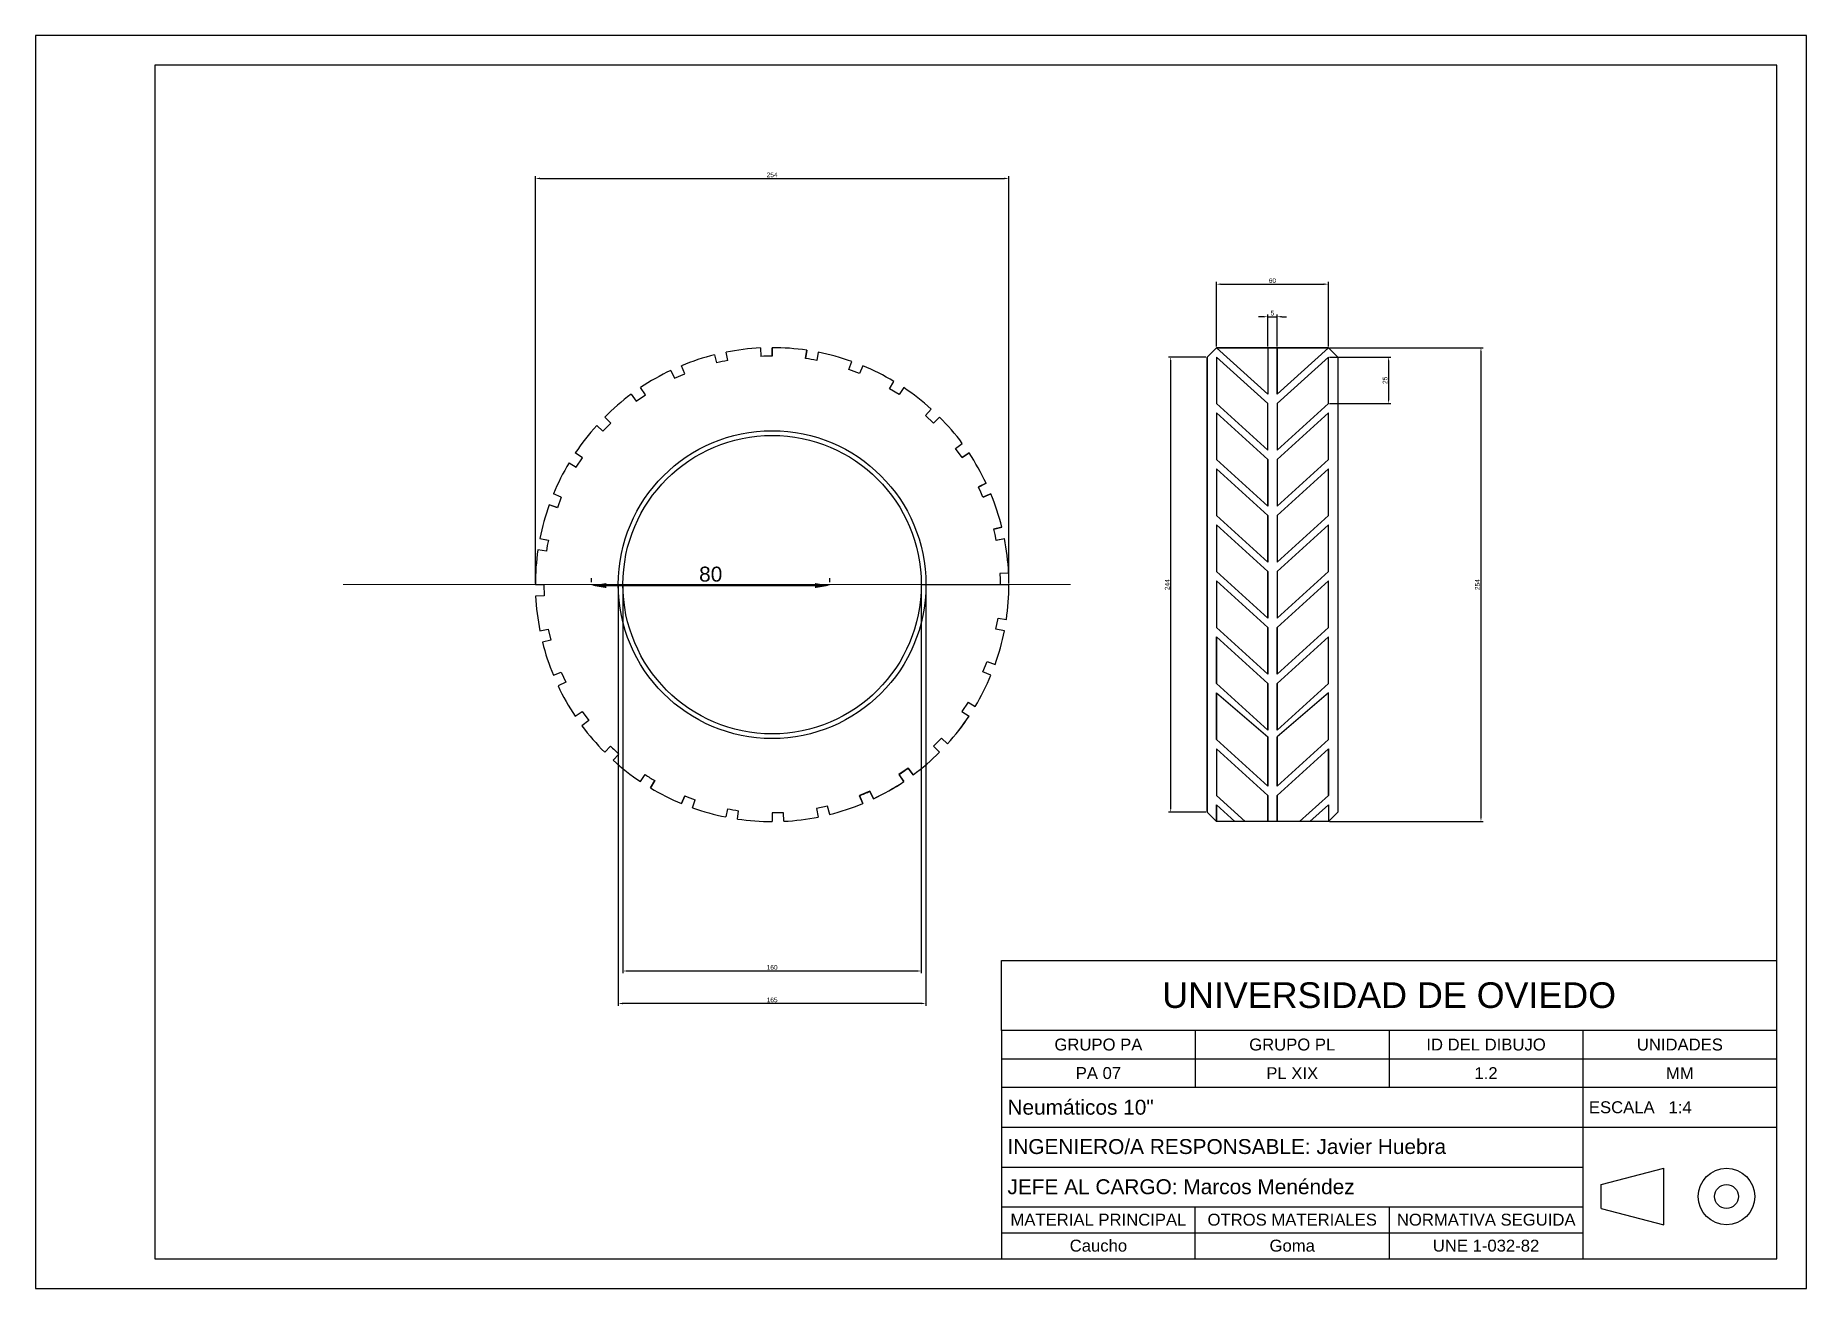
# Paper-space layout 'Presentación1' of a CAD drawing. Header units: millimetres. Extents: x 0 to 297, y 0 to 210.
# The model-space entities are those that its viewports show. They can reach past a viewport. Long polylines and large blocks are cut down to what shows.
import ezdxf

# ---------------------------------------------------------------- set-up
doc = ezdxf.new("R2010")
doc.units = ezdxf.units.MM
for name, color, linetype in [('01_Contornos', 7, 'Continuous'), ('03_Ejes', 1, 'Continuous'), ('04_Cotas', 3, 'Continuous')]:
    doc.layers.add(name, color=color, linetype=linetype)
doc.styles.get("Standard").update_dxf_attribs({"font": 'arial.ttf'})
doc.dimstyles.new('ISO-25', dxfattribs={"dimtxt": 2.5, "dimasz": 2.5, "dimexe": 1.25, "dimexo": 0.625, "dimtad": 1, "dimtxsty": 'Standard', "dimcen": 2.5, "dimadec": 0, "dimazin": 0, "dimtfac": 1, "dimtmove": 0, "dimatfit": 3, "dimfxl": 1, "dimarcsym": 0})

# ---------------------------------------------------------------- blocks, each defined once
blk = doc.blocks.new('*D10')
at = {"color": 0, "lineweight": -2, "transparency": 16777216}
for p, q in [((93.24, 118.39), (93.24, 119.06)), ((133.24, 118.39), (133.24, 119.06)), ((95.74, 117.81), (130.74, 117.81))]:
    blk.add_line(p, q, dxfattribs=at)
at = {"color": 0, "transparency": 16777216}
for points in [[(95.74, 118.23), (95.74, 117.39), (93.24, 117.81)], [(130.74, 118.23), (130.74, 117.39), (133.24, 117.81)]]:
    blk.add_solid(points, dxfattribs=at)
at = {"layer": 'Defpoints', "color": 0, "transparency": 16777216}
for p in [(93.24, 117.77), (133.24, 117.81), (133.24, 117.77)]:
    blk.add_point(p, dxfattribs=at)
at = {"color": 0, "transparency": 16777216, "insert": (113.24, 119.71), "char_height": 2.5, "attachment_point": 5}
blk.add_mtext('80', dxfattribs=at)
blk = doc.blocks.new('UNE A4H')
for p, q in [((0, 210), (0, 0)), ((297, 210), (0, 210)), ((297, 0), (297, 210)), ((20, 205), (20, 5)), ((292, 205), (20, 205)), ((292, 5), (292, 205)), ((162, 55), (292, 55)), ((162, 43.27), (162, 55)), ((292, 43.27), (162, 43.27)), ((162, 43.27), (162, 5)), ((194.5, 43.27), (194.5, 33.7)), ((227, 43.27), (227, 33.7)), ((259.5, 43.27), (259.5, 33.7)), ((162, 38.49), (292, 38.49)), ((292, 33.7), (162, 33.7)), ((259.5, 33.7), (259.5, 25)), ((162, 27.04), (259.5, 27.04)), ((259.5, 27.04), (292, 27.04)), ((259.5, 25), (259.5, 5)), ((162, 20.37), (259.5, 20.37)), ((262.55, 17.42), (273.06, 20.16)), ((273.06, 10.67), (273.06, 20.16)), ((262.55, 13.41), (262.55, 17.42)), ((162, 13.7), (259.5, 13.7)), ((194.5, 5), (194.5, 13.7)), ((227, 13.7), (227, 5)), ((262.55, 13.41), (273.06, 10.67)), ((162, 9.35), (259.5, 9.35)), ((20, 5), (292, 5)), ((0, 0), (297, 0))]:
    blk.add_line(p, q)
for radius in [4.74, 2]:
    blk.add_circle((283.57, 15.42), radius)
for s, insert, char_height, width, attachment_point in [('GRUPO PA', (178.25, 40.88), 2, 32.5, 5), ('GRUPO PL', (210.75, 40.88), 2, 32.5, 5), ('ID DEL DIBUJO', (243.25, 40.88), 2, 32.5, 5), ('UNIDADES', (275.75, 40.88), 2, 32.5, 5), ('PA 07', (178.25, 36.1), 2, 32.5, 5), ('PL XIX', (210.75, 36.1), 2, 32.5, 5), ('1.2', (243.25, 36.1), 2, 32.5, 5), ('MM', (275.75, 36.1), 2, 32.5, 5), ('Neumáticos 10"', (163, 30.37), 2.5, 97.1143, 4), ('INGENIERO/A RESPONSABLE: Javier Huebra', (163, 23.78), 2.5, 97.2779, 4), ('JEFE AL CARGO: Marcos Menéndez', (163, 17.05), 2.5, 97.2059, 4), ('MATERIAL PRINCIPAL', (178.25, 11.53), 2, 32.5, 5), ('OTROS MATERIALES', (210.75, 11.53), 2, 32.5, 5), ('NORMATIVA SEGUIDA', (243.28, 11.53), 2, 32.44, 5), ('Caucho', (178.25, 7.18), 2, 32.5, 5), ('Goma', (210.75, 7.18), 2, 32.5, 5), ('UNE 1-032-82', (243.25, 7.18), 2, 32.5, 5)]:
    blk.add_mtext(s, dxfattribs=dict(insert=insert, char_height=char_height, width=width, attachment_point=attachment_point))
at = {"layer": '01_Contornos'}
for s, insert, char_height, width, attachment_point in [('UNIVERSIDAD DE OVIEDO', (227, 49.14), 4.3, 130, 5), ('ESCALA   1:4', (260.5, 30.37), 2, 32.5, 4)]:
    blk.add_mtext(s, dxfattribs=dict(at, insert=insert, char_height=char_height, width=width, attachment_point=attachment_point))
blk = doc.blocks.new('Rueda')
for p, q in [((-23.81, 120.16), (-24.69, 124.58)), ((-6.23, 126.85), (-6.01, 122.35)), ((0, 122.5), (0, 127)), ((0, 122.5), (0, 127)), ((0, 127), (0, 122.5)), ((17.97, 121.17), (18.63, 125.63)), ((18.63, 125.63), (17.97, 121.17)), ((17.97, 121.17), (18.63, 125.63)), ((24.78, 124.56), (23.9, 120.15)), ((-54.3, 114.81), (-52.38, 110.74)), ((-46.82, 113.04), (-48.6, 117.33)), ((-30.86, 123.19), (-29.77, 118.83)), ((41.18, 115.37), (42.7, 119.61)), ((48.6, 117.33), (46.88, 113.18)), ((-67.98, 101.73), (-70.56, 105.6)), ((-52.38, 110.74), (-46.82, 113.04)), ((62.9, 104.95), (65.29, 108.93)), ((68.06, 101.86), (62.9, 104.95)), ((70.56, 105.6), (68.06, 101.86)), ((-75.65, 102.01), (-72.97, 98.39)), ((-72.97, 98.39), (-67.98, 101.73)), ((-90.77, 82.27), (-86.52, 86.52)), ((-86.52, 86.52), (-89.8, 89.8)), ((82.17, 90.66), (85.29, 94.1)), ((86.62, 86.62), (82.17, 90.66)), ((89.8, 89.8), (86.62, 86.62)), ((-94.1, 85.29), (-90.77, 82.27)), ((-101.73, 67.98), (-105.6, 70.56)), ((-105.07, 62.98), (-101.73, 67.98)), ((98.27, 72.89), (102.01, 75.65)), ((101.86, 68.06), (98.27, 72.89)), ((105.6, 70.56), (101.86, 68.06)), ((101.88, 68.07), (105.6, 70.56)), ((-108.93, 65.29), (-105.07, 62.98)), ((-113.18, 46.88), (-117.33, 48.6)), ((110.61, 52.31), (114.81, 54.3)), ((111.89, 49.6), (110.61, 52.31)), ((114.81, 54.3), (110.74, 52.38)), ((113.04, 46.82), (111.89, 49.6)), ((117.33, 48.6), (113.04, 46.82)), ((113.18, 46.88), (117.33, 48.6)), ((-115.2, 41.22), (-119.58, 42.79)), ((-115.34, 41.27), (-119.58, 42.79)), ((-113.18, 46.88), (-115.2, 41.22)), ((123.19, 30.86), (118.69, 29.73)), ((118.69, 29.73), (119.42, 26.81)), ((118.83, 29.77), (123.19, 30.86)), ((-124.56, 24.78), (-120.15, 23.9)), ((-124.56, 24.78), (-120, 23.87)), ((-120.59, 20.92), (-121.03, 17.95)), ((-120, 23.87), (-120.59, 20.92)), ((119.42, 26.81), (120, 23.87)), ((120, 23.87), (124.56, 24.78)), ((120.15, 23.9), (124.56, 24.78)), ((-121.03, 17.95), (-125.63, 18.63)), ((-127, 0), (-122.5, 0)), ((-122.5, 0), (-122.21, -6)), ((80, 0), (127, 0)), ((126.85, 6.23), (122.21, 6)), ((122.21, 6), (122.35, 3)), ((126.85, 6.23), (122.35, 6.01)), ((122.35, 3), (122.35, 0)), ((122.35, 0), (127, 0)), ((-122.21, -6), (-126.85, -6.23)), ((120, -23.87), (121.17, -17.97)), ((121.17, -17.97), (125.63, -18.63)), ((-124.56, -24.78), (-120.15, -23.9)), ((-120.15, -23.9), (-118.69, -29.73)), ((124.56, -24.78), (120, -23.87)), ((-118.69, -29.73), (-123.19, -30.86)), ((-117.33, -48.6), (-113.18, -46.88)), ((-113.18, -46.88), (-110.61, -52.31)), ((113.04, -46.82), (115.34, -41.27)), ((117.33, -48.6), (113.04, -46.82)), ((115.34, -41.27), (119.58, -42.79)), ((-110.61, -52.31), (-114.81, -54.3)), ((105.07, -62.98), (101.73, -67.98)), ((105.07, -62.98), (108.93, -65.29)), ((-105.6, -70.56), (-101.86, -68.06)), ((-98.27, -72.89), (-102.01, -75.65)), ((-101.86, -68.06), (-98.27, -72.89)), ((101.73, -67.98), (105.6, -70.56)), ((90.77, -82.27), (86.52, -86.52)), ((90.77, -82.27), (90.77, -82.27)), ((90.77, -82.27), (94.1, -85.29)), ((94.1, -85.29), (90.77, -82.27)), ((-89.8, -89.8), (-86.62, -86.62)), ((-82.2, -90.83), (-85.22, -94.16)), ((86.52, -86.52), (89.8, -89.8)), ((86.52, -86.52), (89.8, -89.8)), ((89.8, -89.8), (86.62, -86.62)), ((86.62, -86.62), (89.8, -89.8)), ((-70.56, -105.6), (-68.06, -101.86)), ((72.97, -98.39), (67.98, -101.73)), ((67.98, -101.73), (70.56, -105.6)), ((70.56, -105.6), (68.06, -101.86)), ((72.97, -98.39), (75.65, -102.01)), ((72.97, -98.39), (75.65, -102.01)), ((75.65, -102.01), (72.97, -98.39)), ((75.65, -102.01), (72.97, -98.39)), ((-62.98, -105.07), (-65.29, -108.93)), ((-62.98, -105.07), (-65.29, -108.93)), ((-65.29, -108.93), (-62.98, -105.07)), ((-46.88, -113.18), (-48.6, -117.33)), ((-48.6, -117.33), (-46.88, -113.18)), ((-46.88, -113.18), (-48.6, -117.33)), ((52.38, -110.74), (46.82, -113.04)), ((46.82, -113.04), (48.6, -117.33)), ((48.6, -117.33), (46.88, -113.18)), ((54.3, -114.81), (52.38, -110.74)), ((52.46, -110.7), (54.38, -114.77)), ((-42.79, -119.58), (-41.27, -115.34)), ((-23.99, -120.13), (-24.87, -124.54)), ((-18.63, -125.63), (-17.97, -121.17)), ((6.01, -122.35), (0, -122.35)), ((0, -122.35), (0, -127)), ((6.23, -126.85), (6.01, -122.35)), ((29.77, -118.83), (23.87, -120)), ((23.87, -120), (24.78, -124.56)), ((30.86, -123.19), (29.77, -118.83))]:
    blk.add_line(p, q)
for radius in [82.5, 80]:
    blk.add_circle((0, 0), radius)
for radius, start, end in [(127, 92.8125, 101.20816), (127, 81.5625, 90), (127, 81.5625, 90), (127, 70.35434, 78.75), (127, 115.3125, 123.75), (127, 104.0625, 112.5), (122.5, 101.20816, 104.0625), (122.5, 90, 92.8125), (122.5, 78.75, 81.5625), (122.5, 67.5, 70.35434), (127, 59.0625, 67.5), (127, 47.8125, 56.25), (127, 126.5625, 135), (127, 36.5625, 45), (127, 137.8125, 146.25), (127, 25.31281, 33.75031), (127, 25.3125, 33.75), (127, 149.0625, 157.5), (127, 14.06281, 22.50031), (127, 14.0625, 22.5), (127, 160.3125, 168.75), (127, 160.3125, 168.75), (127, 2.8125, 11.25), (127, 2.81281, 11.25031), (127, 171.5625, 180), (127, 351.56281, 0.00031), (127, 182.8125, 191.25), (127, 340.31281, 348.75031), (127, 194.0625, 202.5), (127, 205.3125, 213.75), (127, 329.06281, 337.50031), (127, 216.5625, 225), (127, 317.8125, 326.25), (127, 317.81281, 326.20847), (122.5, 225, 227.85434), (127, 227.85434, 236.25), (127, 306.56281, 315.00031), (127, 306.56281, 315.00031), (127, 306.5625, 315), (122.5, 236.25, 239.0625), (122.5, 303.75031, 306.56281), (127, 239.0625, 247.5), (127, 239.0625, 247.5), (122.5, 247.5, 250.3125), (122.5, 292.50031, 295.35465), (127, 295.3125, 303.75), (127, 295.35465, 303.75031), (127, 250.3125, 258.70816), (122.5, 258.70816, 261.5625), (127, 284.06281, 292.50031), (127, 284.0625, 292.5), (127, 261.5625, 270), (127, 272.8125, 281.25)]:
    blk.add_arc((0, 0), radius, start, end)
blk = doc.blocks.new('rueda de frente')
for p, q in [((233.32, 122), (238.32, 127)), ((238.32, 127), (233.32, 122)), ((265.82, 102), (238.32, 127)), ((238.32, 127), (298.32, 127)), ((298.32, 127), (238.32, 127)), ((265.82, 127), (265.82, 102)), ((270.82, 102), (270.82, 127)), ((270.82, 127), (270.82, 102)), ((270.82, 102), (298.32, 127)), ((298.32, 127), (303.32, 122)), ((233.32, -122), (233.32, 122)), ((233.32, 122), (233.32, -122)), ((238.32, 122), (238.32, 97)), ((265.82, 97), (238.32, 122)), ((238.32, 122), (238.32, 97)), ((298.32, 122), (270.82, 97)), ((298.32, 97), (298.32, 122)), ((303.32, 122), (303.32, -122)), ((238.32, 97), (265.82, 72)), ((265.82, 72), (265.82, 97)), ((270.82, 97), (270.82, 72)), ((270.82, 97), (270.82, 72)), ((270.82, 72), (298.32, 97)), ((238.32, 92), (238.32, 67)), ((265.82, 67), (238.32, 92)), ((238.32, 92), (238.32, 67)), ((298.32, 92), (270.82, 67)), ((298.32, 67), (298.32, 92)), ((238.32, 67), (265.82, 42)), ((265.82, 67), (265.82, 42)), ((265.82, 42), (265.82, 67)), ((270.82, 67), (270.82, 42)), ((270.82, 67), (270.82, 42)), ((270.82, 42), (298.32, 67)), ((238.32, 62), (238.32, 37)), ((265.82, 37), (238.32, 62)), ((238.32, 62), (238.32, 37)), ((298.32, 62), (270.82, 37)), ((298.32, 37), (298.32, 62)), ((238.32, 37), (265.82, 12)), ((238.32, 32), (238.32, 7)), ((265.82, 7), (238.32, 32)), ((238.32, 32), (238.32, 7)), ((265.82, 37), (265.82, 12)), ((265.82, 12), (265.82, 37)), ((270.82, 37), (270.82, 12)), ((270.82, 37), (270.82, 12)), ((270.82, 12), (298.32, 37)), ((298.32, 32), (270.82, 7)), ((298.32, 7), (298.32, 32)), ((238.32, 7), (265.82, -18)), ((238.32, 2), (238.32, -23)), ((265.82, -23), (238.32, 2)), ((238.32, 2), (238.32, -23)), ((265.82, 7), (265.82, -18)), ((265.82, -18), (265.82, 7)), ((270.82, 7), (270.82, -18)), ((270.82, 7), (270.82, -18)), ((270.82, -18), (298.32, 7)), ((298.32, 2), (270.82, -23)), ((298.32, -23), (298.32, 2)), ((238.32, -23), (265.82, -48)), ((238.32, -53), (238.32, -28)), ((238.32, -28), (238.32, -53)), ((265.82, -53), (238.32, -28)), ((238.32, -28), (238.32, -28)), ((265.82, -48), (265.82, -23)), ((265.82, -23), (265.82, -48)), ((265.82, -48), (265.82, -23)), ((270.82, -23), (270.82, -48)), ((270.82, -48), (298.32, -23)), ((270.82, -23), (270.82, -48)), ((270.82, -48), (270.82, -23)), ((298.32, -28), (270.82, -53)), ((298.32, -53), (298.32, -28)), ((298.32, -28), (298.32, -28)), ((238.32, -53), (265.82, -78)), ((265.82, -78), (265.82, -53)), ((265.82, -53), (265.82, -78)), ((270.82, -78), (270.82, -53)), ((270.82, -53), (270.82, -78)), ((270.82, -78), (298.32, -53)), ((238.32, -83), (238.32, -58)), ((238.32, -58), (238.32, -83)), ((238.32, -58), (265.82, -81.61)), ((298.32, -58), (270.82, -81.61)), ((298.32, -83), (298.32, -58)), ((238.32, -83), (265.82, -108)), ((265.82, -83), (265.82, -81.61)), ((265.82, -81.61), (265.82, -108)), ((265.82, -108), (265.82, -81.61)), ((265.82, -81.61), (265.82, -85.22)), ((265.82, -108), (265.82, -83)), ((270.82, -81.61), (270.82, -108)), ((270.82, -81.61), (270.82, -108)), ((270.82, -83), (270.82, -81.61)), ((270.82, -81.61), (270.82, -85.22)), ((270.82, -108), (298.32, -83)), ((270.82, -108), (270.82, -83)), ((238.32, -88), (238.32, -113)), ((238.32, -88), (265.82, -113)), ((238.32, -88), (238.32, -113)), ((238.32, -88), (238.32, -113)), ((298.32, -88), (270.82, -113)), ((298.32, -113), (298.32, -88)), ((298.32, -88), (298.32, -113)), ((253.72, -127), (238.32, -113)), ((265.82, -113), (265.82, -127)), ((265.82, -113), (265.82, -127)), ((265.82, -113), (265.82, -127)), ((265.82, -127), (265.82, -113)), ((270.82, -113), (270.82, -127)), ((270.82, -113), (270.82, -127)), ((270.82, -113), (270.82, -127)), ((270.82, -127), (270.82, -113)), ((282.92, -127), (298.32, -113)), ((238.32, -127), (233.32, -122)), ((233.32, -122), (238.32, -127)), ((248.22, -127), (238.32, -118)), ((238.32, -118), (238.32, -127)), ((238.32, -127), (238.32, -118)), ((288.42, -127), (298.32, -118)), ((298.32, -118), (298.32, -127)), ((303.32, -122), (298.32, -127)), ((298.32, -127), (238.32, -127)), ((298.32, -127), (238.32, -127))]:
    blk.add_line(p, q)
blk = doc.blocks.new('*D11')
at = {"layer": '04_Cotas', "color": 0, "lineweight": -2, "transparency": 16777216}
for p, q in [((-127, 0.63), (-127, 218.96)), ((127, 0.63), (127, 218.96)), ((-124.5, 217.71), (124.5, 217.71))]:
    blk.add_line(p, q, dxfattribs=at)
at = {"layer": '04_Cotas', "color": 0, "transparency": 16777216}
for points in [[(-124.5, 218.13), (-124.5, 217.3), (-127, 217.71)], [(124.5, 218.13), (124.5, 217.3), (127, 217.71)]]:
    blk.add_solid(points, dxfattribs=at)
at = {"layer": 'Defpoints', "color": 0, "transparency": 16777216}
for p in [(127, 217.71), (-127, 0), (127, 0)]:
    blk.add_point(p, dxfattribs=at)
at = {"layer": '04_Cotas', "color": 0, "transparency": 16777216, "insert": (0, 219.61), "char_height": 2.5, "attachment_point": 5}
blk.add_mtext('254', dxfattribs=at)
blk = doc.blocks.new('*D12')
at = {"layer": '04_Cotas', "color": 0, "lineweight": -2, "transparency": 16777216}
for p, q in [((-80, -0.62), (-80, -208.34)), ((80, -0.62), (80, -208.34)), ((-77.5, -207.09), (77.5, -207.09))]:
    blk.add_line(p, q, dxfattribs=at)
at = {"layer": '04_Cotas', "color": 0, "transparency": 16777216}
for points in [[(-77.5, -206.67), (-77.5, -207.51), (-80, -207.09)], [(77.5, -206.67), (77.5, -207.51), (80, -207.09)]]:
    blk.add_solid(points, dxfattribs=at)
at = {"layer": 'Defpoints', "color": 0, "transparency": 16777216}
for p in [(-80, 0), (80, 0), (80, -207.09)]:
    blk.add_point(p, dxfattribs=at)
at = {"layer": '04_Cotas', "color": 0, "transparency": 16777216, "insert": (0, -205.19), "char_height": 2.5, "attachment_point": 5}
blk.add_mtext('160', dxfattribs=at)
blk = doc.blocks.new('*D13')
at = {"layer": '04_Cotas', "color": 0, "lineweight": -2, "transparency": 16777216}
for p, q in [((-82.5, -0.62), (-82.5, -225.75)), ((82.5, -0.62), (82.5, -225.75)), ((80, -224.5), (-80, -224.5))]:
    blk.add_line(p, q, dxfattribs=at)
at = {"layer": '04_Cotas', "color": 0, "transparency": 16777216}
for points in [[(-80, -224.08), (-80, -224.92), (-82.5, -224.5)], [(80, -224.08), (80, -224.92), (82.5, -224.5)]]:
    blk.add_solid(points, dxfattribs=at)
at = {"layer": 'Defpoints', "color": 0, "transparency": 16777216}
for p in [(-82.5, 0), (82.5, 0), (-82.5, -224.5)]:
    blk.add_point(p, dxfattribs=at)
at = {"layer": '04_Cotas', "color": 0, "transparency": 16777216, "insert": (0, -222.6), "char_height": 2.5, "attachment_point": 5}
blk.add_mtext('165', dxfattribs=at)
blk = doc.blocks.new('*D14')
at = {"layer": '04_Cotas', "color": 0, "lineweight": -2, "transparency": 16777216}
for p, q in [((298.94, 127), (381.42, 127)), ((380.17, 124.5), (380.17, -124.5)), ((298.94, -127), (381.42, -127))]:
    blk.add_line(p, q, dxfattribs=at)
at = {"layer": '04_Cotas', "color": 0, "transparency": 16777216}
for points in [[(379.75, 124.5), (380.59, 124.5), (380.17, 127)], [(379.75, -124.5), (380.59, -124.5), (380.17, -127)]]:
    blk.add_solid(points, dxfattribs=at)
at = {"layer": 'Defpoints', "color": 0, "transparency": 16777216}
for p in [(298.32, 127), (298.32, -127), (380.17, -127)]:
    blk.add_point(p, dxfattribs=at)
at = {"layer": '04_Cotas', "color": 0, "transparency": 16777216, "insert": (378.27, 0), "char_height": 2.5, "attachment_point": 5, "rotation": 90}
blk.add_mtext('254', dxfattribs=at)
blk = doc.blocks.new('*D15')
at = {"layer": '04_Cotas', "color": 0, "lineweight": -2, "transparency": 16777216}
for p, q in [((232.69, 122), (212.51, 122)), ((213.76, -119.5), (213.76, 119.5)), ((232.69, -122), (212.51, -122))]:
    blk.add_line(p, q, dxfattribs=at)
at = {"layer": '04_Cotas', "color": 0, "transparency": 16777216}
for points in [[(213.34, 119.5), (214.18, 119.5), (213.76, 122)], [(213.34, -119.5), (214.18, -119.5), (213.76, -122)]]:
    blk.add_solid(points, dxfattribs=at)
at = {"layer": 'Defpoints', "color": 0, "transparency": 16777216}
for p in [(213.76, 122), (233.32, 122), (233.32, -122)]:
    blk.add_point(p, dxfattribs=at)
at = {"layer": '04_Cotas', "color": 0, "transparency": 16777216, "insert": (211.88, 0), "char_height": 2.5, "attachment_point": 5, "rotation": 90}
blk.add_mtext('244', dxfattribs=at)
blk = doc.blocks.new('*D16')
at = {"layer": '04_Cotas', "color": 0, "lineweight": -2, "transparency": 16777216}
for p, q in [((238.32, 127.62), (238.32, 162.29)), ((298.32, 127.62), (298.32, 162.29)), ((240.82, 161.04), (295.82, 161.04))]:
    blk.add_line(p, q, dxfattribs=at)
at = {"layer": '04_Cotas', "color": 0, "transparency": 16777216}
for points in [[(240.82, 161.45), (240.82, 160.62), (238.32, 161.04)], [(295.82, 161.45), (295.82, 160.62), (298.32, 161.04)]]:
    blk.add_solid(points, dxfattribs=at)
at = {"layer": 'Defpoints', "color": 0, "transparency": 16777216}
for p in [(298.32, 161.04), (238.32, 127), (298.32, 127)]:
    blk.add_point(p, dxfattribs=at)
at = {"layer": '04_Cotas', "color": 0, "transparency": 16777216, "insert": (268.32, 162.94), "char_height": 2.5, "attachment_point": 5}
blk.add_mtext('60', dxfattribs=at)
blk = doc.blocks.new('*D18')
at = {"layer": '04_Cotas', "color": 0, "lineweight": -2, "transparency": 16777216}
for p, q in [((263.32, 143.59), (260.82, 143.59)), ((265.82, 127.62), (265.82, 144.84)), ((265.82, 143.59), (270.82, 143.59)), ((270.82, 127.62), (270.82, 144.84)), ((273.32, 143.59), (275.82, 143.59))]:
    blk.add_line(p, q, dxfattribs=at)
at = {"layer": '04_Cotas', "color": 0, "transparency": 16777216}
for points in [[(263.32, 144.01), (263.32, 143.18), (265.82, 143.59)], [(273.32, 144.01), (273.32, 143.18), (270.82, 143.59)]]:
    blk.add_solid(points, dxfattribs=at)
at = {"layer": 'Defpoints', "color": 0, "transparency": 16777216}
for p in [(270.82, 143.59), (265.82, 127), (270.82, 127)]:
    blk.add_point(p, dxfattribs=at)
at = {"layer": '04_Cotas', "color": 0, "transparency": 16777216, "insert": (268.32, 145.49), "char_height": 2.5, "attachment_point": 5}
blk.add_mtext('5', dxfattribs=at)
blk = doc.blocks.new('*D19')
at = {"layer": '04_Cotas', "color": 0, "lineweight": -2, "transparency": 16777216}
for p, q in [((298.94, 122), (331.89, 122)), ((330.64, 119.5), (330.64, 99.5)), ((298.94, 97), (331.89, 97))]:
    blk.add_line(p, q, dxfattribs=at)
at = {"layer": '04_Cotas', "color": 0, "transparency": 16777216}
for points in [[(330.23, 119.5), (331.06, 119.5), (330.64, 122)], [(330.23, 99.5), (331.06, 99.5), (330.64, 97)]]:
    blk.add_solid(points, dxfattribs=at)
at = {"layer": 'Defpoints', "color": 0, "transparency": 16777216}
for p in [(298.32, 122), (298.32, 97), (330.64, 97)]:
    blk.add_point(p, dxfattribs=at)
at = {"layer": '04_Cotas', "color": 0, "transparency": 16777216, "insert": (328.74, 109.5), "char_height": 2.5, "attachment_point": 5, "rotation": 90}
blk.add_mtext('25', dxfattribs=at)

msp = doc.modelspace()

# ---------------------------------------------------------------- linework, layer by layer
at = {"layer": '03_Ejes', "lineweight": 5}
msp.add_line((-230, 0), (160, 0), dxfattribs=at)

# ---------------------------------------------------------------- block references
for name in ['Rueda', 'rueda de frente']:
    msp.add_blockref(name, (0, 0))

# ---------------------------------------------------------------- dimensions: what is measured, and where the dimension line sits
at = {"layer": '04_Cotas'}
for base, p1, p2, picture, middle in [((127, 217.712), (-127, 0), (127, 0), '*D11', (0, 219.614)), ((298.316, 161.037), (238.316, 127), (298.316, 127), '*D16', (268.316, 162.939)), ((270.816, 143.592), (265.816, 127), (270.816, 127), '*D18', (268.316, 145.488)), ((-82.5, -224.499), (82.5, 0), (-82.5, 0), '*D13', (0, -222.598)), ((80, -207.09), (-80, 0), (80, 0), '*D12', (0, -205.188))]:
    dim = msp.add_linear_dim(base=base, p1=p1, p2=p2, dimstyle='ISO-25', dxfattribs=at)
    dim.commit()
    dim.dimension.update_dxf_attribs({"geometry": picture, "text_midpoint": middle})
for base, p1, p2, picture, middle in [((380.171, -127), (298.316, 127), (298.316, -127), '*D14', (378.269, 0)), ((213.761, 122), (233.316, -122), (233.316, 122), '*D15', (211.881, 0)), ((330.645, 97), (298.316, 122), (298.316, 97), '*D19', (328.743, 109.5))]:
    dim = msp.add_linear_dim(base=base, p1=p1, p2=p2, angle=90, dimstyle='ISO-25', dxfattribs=at)
    dim.commit()
    dim.dimension.update_dxf_attribs({"geometry": picture, "text_midpoint": middle})

psp = doc.layouts.new('Presentación1')

# ---------------------------------------------------------------- block references
at = {"layer": '01_Contornos'}
psp.add_blockref('UNE A4H', (0, 0), dxfattribs=at)

# ---------------------------------------------------------------- dimensions: what is measured, and where the dimension line sits
dim = psp.add_linear_dim(base=(133.2442, 117.8085), p1=(93.2442, 117.7687), p2=(133.2442, 117.7687), dimstyle='ISO-25', override={"dimlfac": -2})
dim.commit()
dim.dimension.update_dxf_attribs({"geometry": '*D10', "text_midpoint": (113.2442, 119.71)})

# ---------------------------------------------------------------- viewports
at = {"layer": '0', "view_target_point": (88.1581, 9.5458)}
psp.add_viewport(center=(156, 105), size=(272, 200), view_center_point=(15.6741, -51.0195), view_height=639.680428, dxfattribs=at)

doc.saveas('drawing.dxf')
